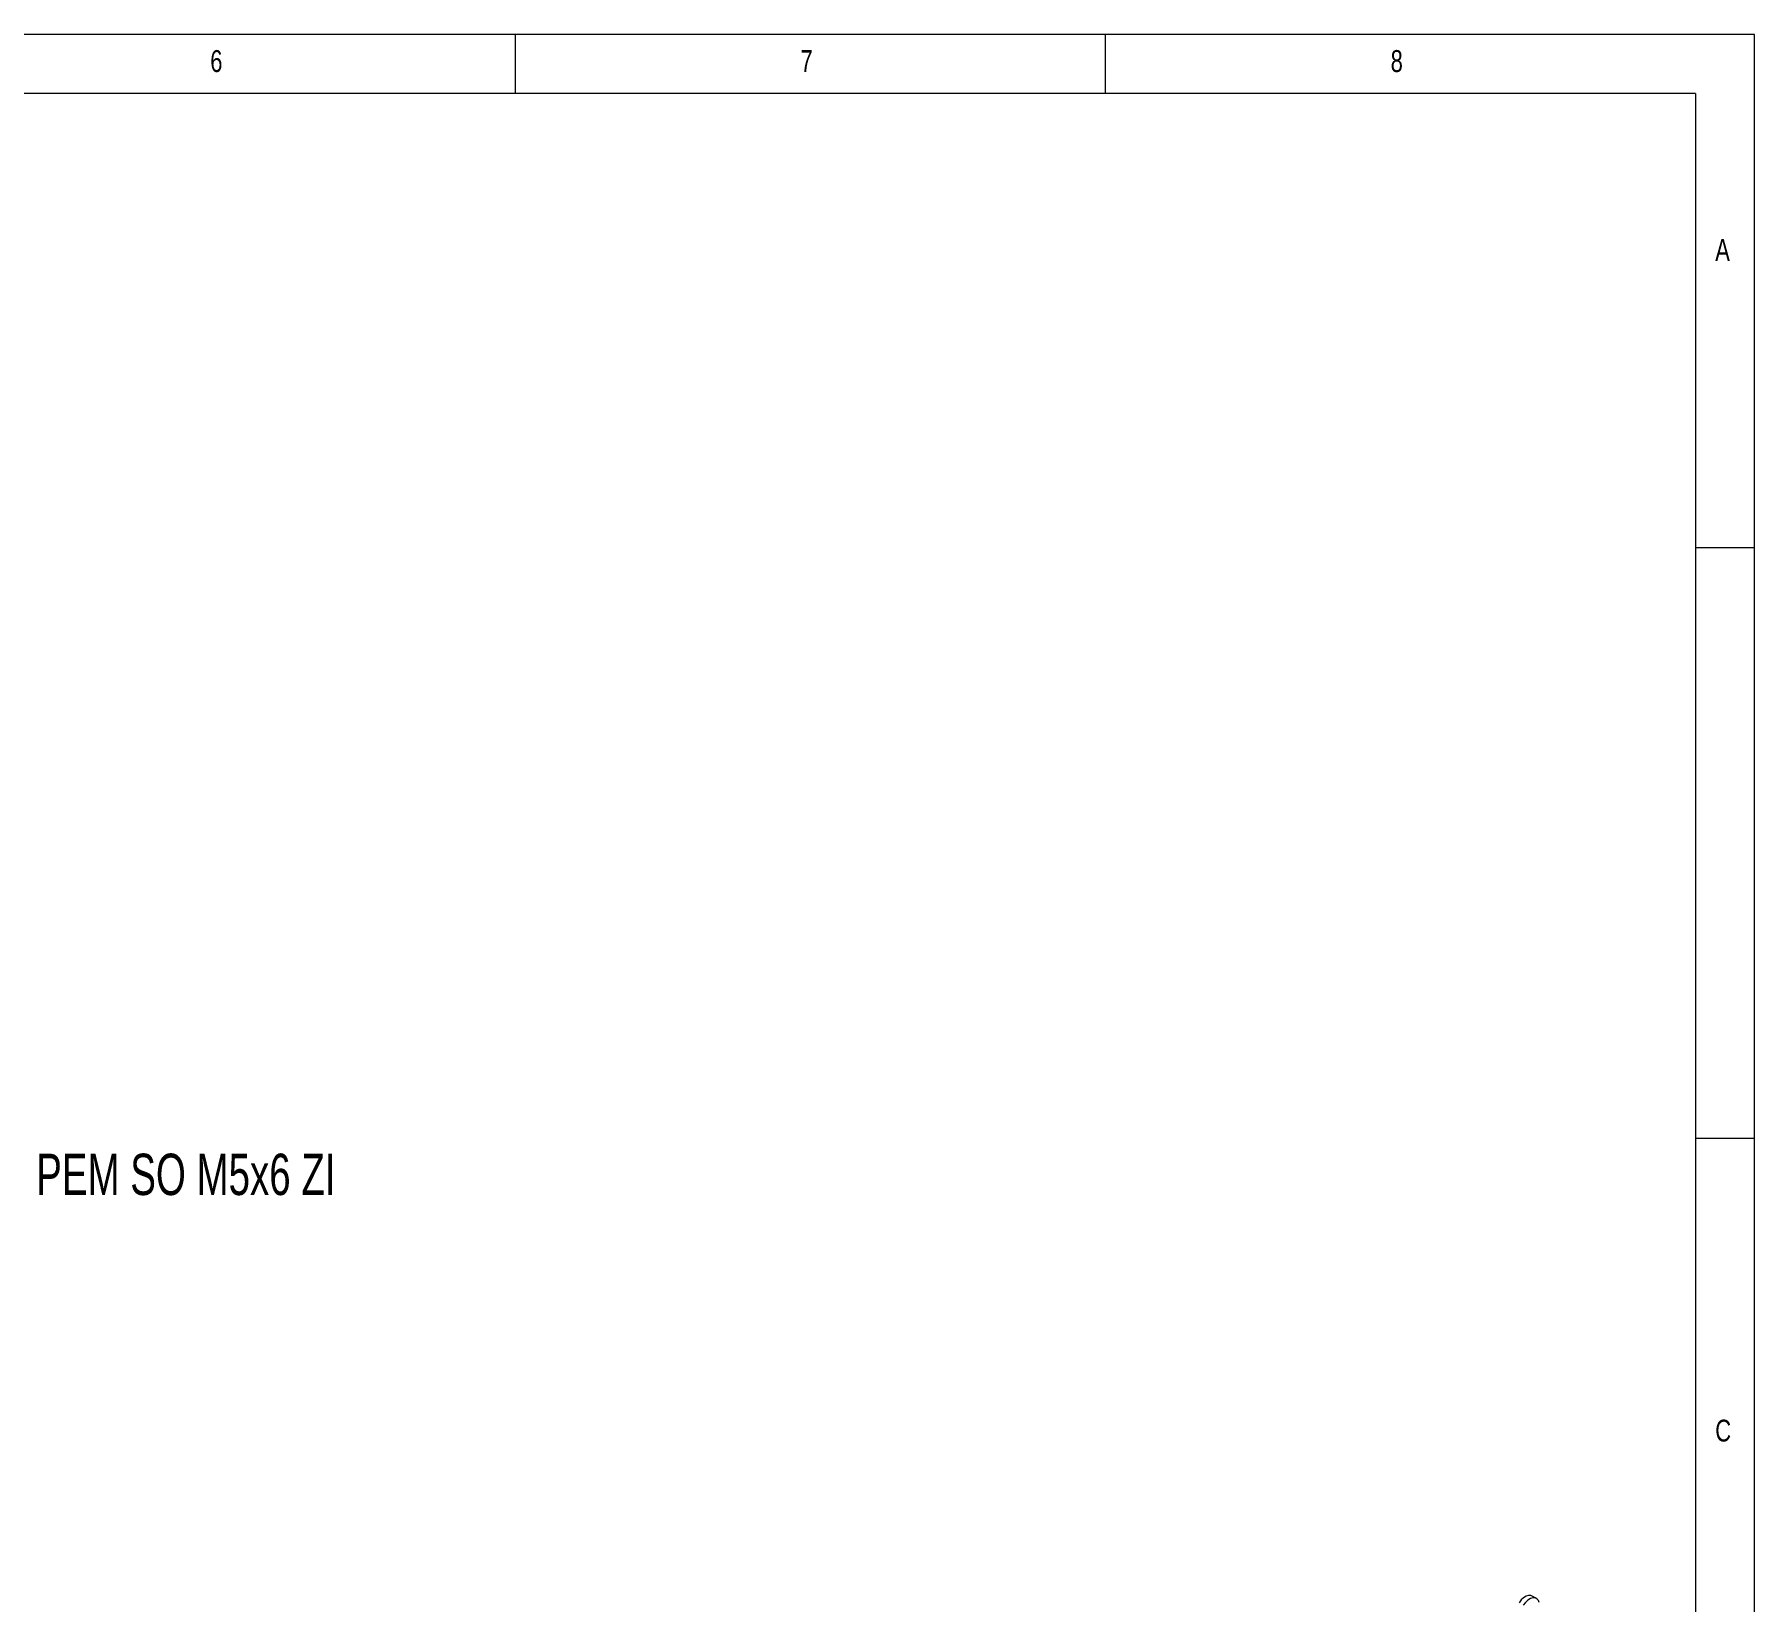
# Model space of a CAD drawing. Header units: millimetres. Extents: x 0 to 415, y 0 to 292.
# Drawn here: x 269.3 to 415, y 159.3 to 292 of the extents above; entities that cross this region are included whole.
import ezdxf

# ---------------------------------------------------------------- set-up
doc = ezdxf.new("R2010")
doc.units = ezdxf.units.MM
doc.styles.add('SLDTEXTSTYLE0', font='TXT', dxfattribs={"width": 0.75})
doc.styles.add('SLDTEXTSTYLE3', font='TXT', dxfattribs={"width": 0.696429})

# ---------------------------------------------------------------- blocks, each defined once
blk = doc.blocks.new('SW_NOTE_2')
at = {"color": 0, "linetype": 'Continuous', "lineweight": 0, "insert": (0.57, 1.83), "char_height": 3.5, "attachment_point": 1, "style": 'SLDTEXTSTYLE3'}
blk.add_mtext('PEM SO M5x6 ZI', dxfattribs=at)
blk = doc.blocks.new('SW_NOTE_3')
at = {"color": 0, "linetype": 'Continuous', "lineweight": 0, "insert": (0.57, 1.83), "char_height": 3.5, "attachment_point": 1, "style": 'SLDTEXTSTYLE3'}
blk.add_mtext('PEM SO M5x6 ZI', dxfattribs=at)

msp = doc.modelspace()

# ---------------------------------------------------------------- linework, layer by layer
at = {"color": 7, "linetype": 'Continuous', "lineweight": 0}
for p, q in [((415, 292), (5, 292)), ((310, 292), (310, 287)), ((360, 287), (360, 292)), ((415, 5), (415, 292)), ((410, 287), (10, 287)), ((410, 287), (410, 60)), ((415, 248.5), (410, 248.5)), ((410, 198.5), (415, 198.5))]:
    msp.add_line(p, q, dxfattribs=at)
at = {"color": 7, "linetype": 'Continuous', "lineweight": 15}
msp.add_line((396.5212, 159.5275), (396.1677, 159.7316), dxfattribs=at)
at = {"color": 7, "linetype": 'Continuous', "lineweight": 15, "flags": 128}
for points in [[(396.1677, 159.7316), (396.0484, 159.7773), (395.858, 159.7807), (395.6491, 159.7147), (395.435, 159.5835), (395.2294, 159.3956), (395.0453, 159.1629)], [(396.7513, 159.171), (396.6807, 159.3638), (396.5617, 159.5008), (396.402, 159.5732), (396.2115, 159.5766), (396.0026, 159.5106), (395.7886, 159.3794), (395.5829, 159.1915), (395.3989, 158.9588)]]:
    msp.add_lwpolyline(points, dxfattribs=at)

# ---------------------------------------------------------------- block references
at = {"color": 7, "linetype": 'Continuous', "lineweight": 0}
for name in ['SW_NOTE_2', 'SW_NOTE_3']:
    msp.add_blockref(name, (268.851, 195.3654), dxfattribs=at)

# ---------------------------------------------------------------- texts
at = {"color": 7, "linetype": 'Continuous', "lineweight": 0, "char_height": 1.8521, "attachment_point": 1, "style": 'SLDTEXTSTYLE0'}
for s, insert in [('6', (284.1667, 290.668)), ('7', (334.1667, 290.668)), ('8', (384.1667, 290.668)), ('A', (411.6667, 274.668)), ('C', (411.6667, 174.668))]:
    msp.add_mtext(s, dxfattribs=dict(at, insert=insert))

doc.saveas('drawing.dxf')
